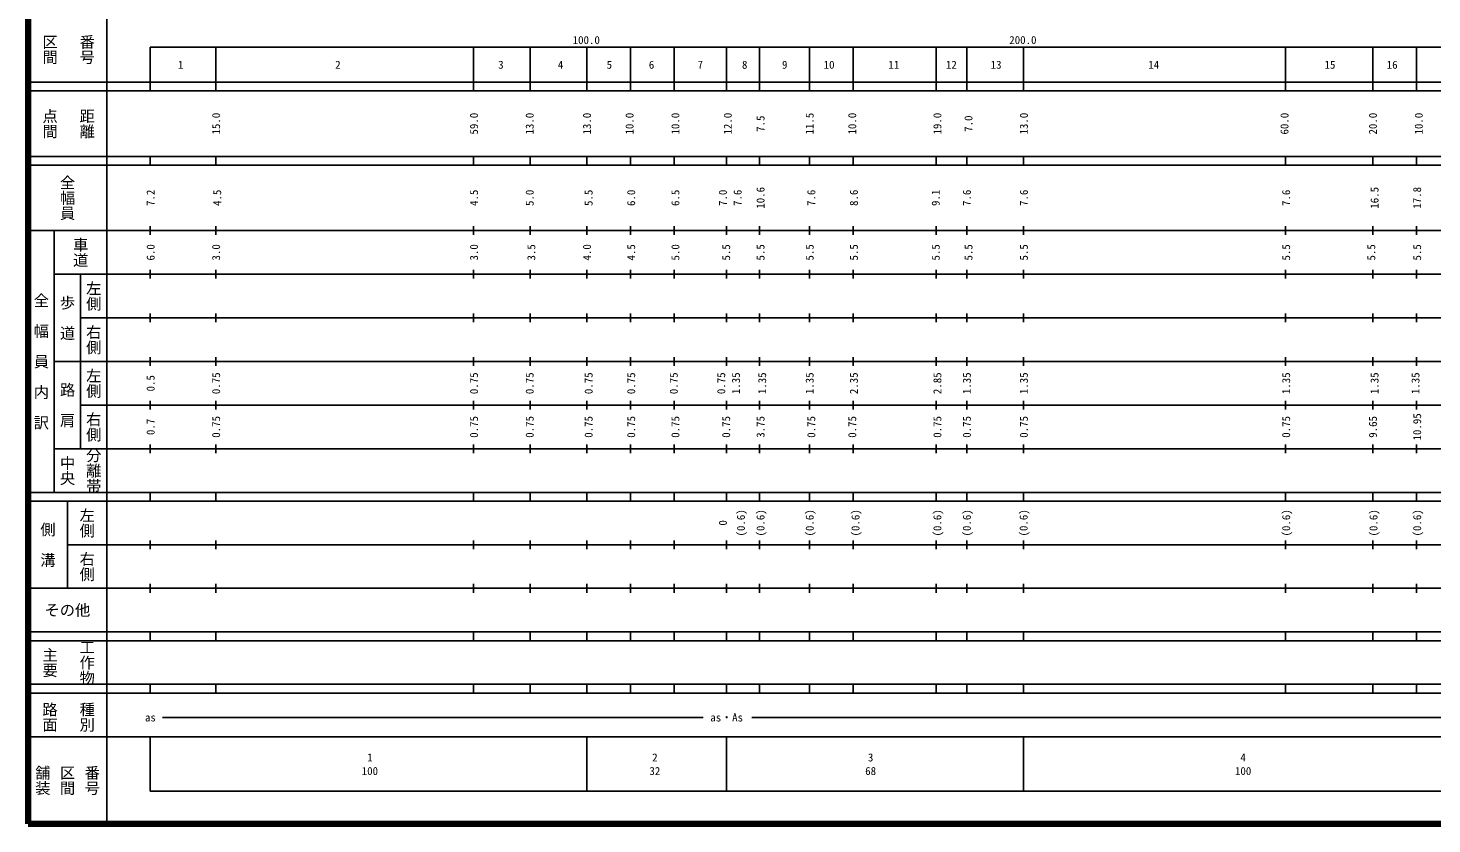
# Model space of a CAD drawing. Units: millimetres on the paper, enlarged 1000 times. Extents: x 40000 to 680000, y 20000 to 380000.
# Drawn here: x 40000 to 361528, y 20000 to 202409 of the extents above; entities that cross this region are included whole.
import ezdxf
from ezdxf.enums import TextEntityAlignment as Align

# ---------------------------------------------------------------- set-up
doc = ezdxf.new("R2010")
doc.units = ezdxf.units.MM
doc.header["$LTSCALE"] = 1000
doc.layers.add('M-TTL', color=2, linetype='Continuous', lineweight=140)
doc.layers.add('M-TTL-BAND', color=7, linetype='Continuous', lineweight=25)
doc.styles.add('@ＭＳ ゴシック', font='')
doc.styles.add('ＭＳ ゴシック', font='')
doc.styles.get('@ＭＳ ゴシック').set_extended_font_data('@MS Gothic')
doc.styles.get('ＭＳ ゴシック').set_extended_font_data('MS Gothic')

msp = doc.modelspace()

# ---------------------------------------------------------------- linework, layer by layer
at = {"layer": 'M-TTL'}
for p, q in [((40000, 380000), (40000, 20000)), ((40000, 20000), (680000, 20000))]:
    msp.add_line(p, q, dxfattribs=at)
at = {"layer": 'M-TTL-BAND'}
for p, q in [((58000, 370000), (58000, 20000)), ((68000, 198000), (579000, 198000)), ((68000, 198000), (68000, 188000)), ((83000, 198000), (83000, 188000)), ((142000, 198000), (142000, 188000)), ((155000, 198000), (155000, 188000)), ((168000, 198000), (168000, 188000)), ((178000, 198000), (178000, 188000)), ((188000, 198000), (188000, 188000)), ((200000, 198000), (200000, 188000)), ((207500, 198000), (207500, 188000)), ((219000, 198000), (219000, 188000)), ((229000, 198000), (229000, 188000)), ((248000, 198000), (248000, 188000)), ((255000, 198000), (255000, 188000)), ((268000, 198000), (268000, 188000)), ((328000, 198000), (328000, 188000)), ((348000, 198000), (348000, 188000)), ((358000, 198000), (358000, 188000)), ((40000, 190000), (579000, 190000)), ((40000, 188000), (579000, 188000)), ((40000, 173000), (579000, 173000)), ((40000, 171000), (579000, 171000)), ((68000, 171000), (68000, 173000)), ((83000, 173000), (83000, 171000)), ((142000, 173000), (142000, 171000)), ((155000, 173000), (155000, 171000)), ((168000, 173000), (168000, 171000)), ((178000, 173000), (178000, 171000)), ((188000, 173000), (188000, 171000)), ((200000, 173000), (200000, 171000)), ((207500, 173000), (207500, 171000)), ((219000, 173000), (219000, 171000)), ((229000, 173000), (229000, 171000)), ((248000, 173000), (248000, 171000)), ((255000, 173000), (255000, 171000)), ((268000, 171000), (268000, 173000)), ((328000, 173000), (328000, 171000)), ((348000, 173000), (348000, 171000)), ((358000, 173000), (358000, 171000)), ((40000, 156000), (579000, 156000)), ((46000, 96000), (46000, 156000)), ((68000, 155000), (68000, 157000)), ((83000, 157000), (83000, 155000)), ((142000, 157000), (142000, 155000)), ((155000, 157000), (155000, 155000)), ((168000, 157000), (168000, 155000)), ((178000, 157000), (178000, 155000)), ((188000, 157000), (188000, 155000)), ((200000, 157000), (200000, 155000)), ((207500, 157000), (207500, 155000)), ((219000, 157000), (219000, 155000)), ((229000, 157000), (229000, 155000)), ((248000, 157000), (248000, 155000)), ((255000, 157000), (255000, 155000)), ((268000, 155000), (268000, 157000)), ((328000, 157000), (328000, 155000)), ((348000, 157000), (348000, 155000)), ((358000, 157000), (358000, 155000)), ((46000, 146000), (579000, 146000)), ((52000, 146000), (52000, 106000)), ((68000, 145000), (68000, 147000)), ((83000, 147000), (83000, 145000)), ((142000, 147000), (142000, 145000)), ((155000, 147000), (155000, 145000)), ((168000, 147000), (168000, 145000)), ((178000, 147000), (178000, 145000)), ((188000, 147000), (188000, 145000)), ((200000, 147000), (200000, 145000)), ((207500, 147000), (207500, 145000)), ((219000, 147000), (219000, 145000)), ((229000, 147000), (229000, 145000)), ((248000, 147000), (248000, 145000)), ((255000, 147000), (255000, 145000)), ((268000, 145000), (268000, 147000)), ((328000, 147000), (328000, 145000)), ((348000, 147000), (348000, 145000)), ((358000, 147000), (358000, 145000)), ((52000, 136000), (579000, 136000)), ((68000, 135000), (68000, 137000)), ((83000, 137000), (83000, 135000)), ((142000, 137000), (142000, 135000)), ((155000, 137000), (155000, 135000)), ((168000, 137000), (168000, 135000)), ((178000, 137000), (178000, 135000)), ((188000, 137000), (188000, 135000)), ((200000, 137000), (200000, 135000)), ((207500, 137000), (207500, 135000)), ((219000, 137000), (219000, 135000)), ((229000, 137000), (229000, 135000)), ((248000, 137000), (248000, 135000)), ((255000, 137000), (255000, 135000)), ((268000, 135000), (268000, 137000)), ((328000, 137000), (328000, 135000)), ((348000, 137000), (348000, 135000)), ((358000, 137000), (358000, 135000)), ((46000, 126000), (579000, 126000)), ((68000, 125000), (68000, 127000)), ((83000, 127000), (83000, 125000)), ((142000, 127000), (142000, 125000)), ((155000, 127000), (155000, 125000)), ((168000, 127000), (168000, 125000)), ((178000, 127000), (178000, 125000)), ((188000, 127000), (188000, 125000)), ((200000, 127000), (200000, 125000)), ((207500, 127000), (207500, 125000)), ((219000, 127000), (219000, 125000)), ((229000, 127000), (229000, 125000)), ((248000, 127000), (248000, 125000)), ((255000, 127000), (255000, 125000)), ((268000, 125000), (268000, 127000)), ((328000, 127000), (328000, 125000)), ((348000, 127000), (348000, 125000)), ((358000, 127000), (358000, 125000)), ((52000, 116000), (579000, 116000)), ((68000, 115000), (68000, 117000)), ((83000, 117000), (83000, 115000)), ((142000, 117000), (142000, 115000)), ((155000, 117000), (155000, 115000)), ((168000, 117000), (168000, 115000)), ((178000, 117000), (178000, 115000)), ((188000, 117000), (188000, 115000)), ((200000, 117000), (200000, 115000)), ((207500, 117000), (207500, 115000)), ((219000, 117000), (219000, 115000)), ((229000, 117000), (229000, 115000)), ((248000, 117000), (248000, 115000)), ((255000, 117000), (255000, 115000)), ((268000, 115000), (268000, 117000)), ((328000, 117000), (328000, 115000)), ((348000, 117000), (348000, 115000)), ((358000, 117000), (358000, 115000)), ((68000, 105000), (68000, 107000)), ((83000, 107000), (83000, 105000)), ((142000, 107000), (142000, 105000)), ((155000, 107000), (155000, 105000)), ((168000, 107000), (168000, 105000)), ((178000, 107000), (178000, 105000)), ((188000, 107000), (188000, 105000)), ((200000, 107000), (200000, 105000)), ((207500, 107000), (207500, 105000)), ((219000, 107000), (219000, 105000)), ((229000, 107000), (229000, 105000)), ((248000, 107000), (248000, 105000)), ((255000, 107000), (255000, 105000)), ((268000, 105000), (268000, 107000)), ((328000, 107000), (328000, 105000)), ((348000, 107000), (348000, 105000)), ((358000, 107000), (358000, 105000)), ((46000, 106000), (579000, 106000)), ((40000, 96000), (579000, 96000)), ((40000, 94000), (579000, 94000)), ((49000, 94000), (49000, 74000)), ((68000, 94000), (68000, 96000)), ((83000, 96000), (83000, 94000)), ((142000, 96000), (142000, 94000)), ((155000, 96000), (155000, 94000)), ((168000, 96000), (168000, 94000)), ((178000, 96000), (178000, 94000)), ((188000, 96000), (188000, 94000)), ((200000, 96000), (200000, 94000)), ((207500, 96000), (207500, 94000)), ((219000, 96000), (219000, 94000)), ((229000, 96000), (229000, 94000)), ((248000, 96000), (248000, 94000)), ((255000, 96000), (255000, 94000)), ((268000, 94000), (268000, 96000)), ((328000, 96000), (328000, 94000)), ((348000, 96000), (348000, 94000)), ((358000, 96000), (358000, 94000)), ((49000, 84000), (579000, 84000)), ((68000, 83000), (68000, 85000)), ((83000, 85000), (83000, 83000)), ((142000, 85000), (142000, 83000)), ((155000, 85000), (155000, 83000)), ((168000, 85000), (168000, 83000)), ((178000, 85000), (178000, 83000)), ((188000, 85000), (188000, 83000)), ((200000, 85000), (200000, 83000)), ((207500, 85000), (207500, 83000)), ((219000, 85000), (219000, 83000)), ((229000, 85000), (229000, 83000)), ((248000, 85000), (248000, 83000)), ((255000, 85000), (255000, 83000)), ((268000, 83000), (268000, 85000)), ((328000, 85000), (328000, 83000)), ((348000, 85000), (348000, 83000)), ((358000, 85000), (358000, 83000)), ((40000, 74000), (579000, 74000)), ((68000, 73000), (68000, 75000)), ((83000, 75000), (83000, 73000)), ((142000, 75000), (142000, 73000)), ((155000, 75000), (155000, 73000)), ((168000, 75000), (168000, 73000)), ((178000, 75000), (178000, 73000)), ((188000, 75000), (188000, 73000)), ((200000, 75000), (200000, 73000)), ((207500, 75000), (207500, 73000)), ((219000, 75000), (219000, 73000)), ((229000, 75000), (229000, 73000)), ((248000, 75000), (248000, 73000)), ((255000, 75000), (255000, 73000)), ((268000, 73000), (268000, 75000)), ((328000, 75000), (328000, 73000)), ((348000, 75000), (348000, 73000)), ((358000, 75000), (358000, 73000)), ((40000, 64000), (579000, 64000)), ((40000, 62000), (579000, 62000)), ((68000, 62000), (68000, 64000)), ((83000, 64000), (83000, 62000)), ((142000, 64000), (142000, 62000)), ((155000, 64000), (155000, 62000)), ((168000, 64000), (168000, 62000)), ((178000, 64000), (178000, 62000)), ((188000, 64000), (188000, 62000)), ((200000, 64000), (200000, 62000)), ((207500, 64000), (207500, 62000)), ((219000, 64000), (219000, 62000)), ((229000, 64000), (229000, 62000)), ((248000, 64000), (248000, 62000)), ((255000, 64000), (255000, 62000)), ((268000, 62000), (268000, 64000)), ((328000, 64000), (328000, 62000)), ((348000, 64000), (348000, 62000)), ((358000, 64000), (358000, 62000)), ((40000, 52000), (579000, 52000)), ((68000, 50000), (68000, 52000)), ((83000, 52000), (83000, 50000)), ((142000, 52000), (142000, 50000)), ((155000, 52000), (155000, 50000)), ((168000, 52000), (168000, 50000)), ((178000, 52000), (178000, 50000)), ((188000, 52000), (188000, 50000)), ((200000, 52000), (200000, 50000)), ((207500, 52000), (207500, 50000)), ((219000, 52000), (219000, 50000)), ((229000, 52000), (229000, 50000)), ((248000, 52000), (248000, 50000)), ((255000, 52000), (255000, 50000)), ((268000, 50000), (268000, 52000)), ((328000, 52000), (328000, 50000)), ((348000, 52000), (348000, 50000)), ((358000, 52000), (358000, 50000)), ((40000, 50000), (579000, 50000)), ((70805, 44406), (194604, 44406)), ((205759, 44406), (444074, 44406)), ((40000, 40000), (579000, 40000)), ((68000, 40000), (68000, 27500)), ((168000, 40000), (168000, 27500)), ((200000, 40000), (200000, 27500)), ((268000, 40000), (268000, 27500)), ((68000, 27500), (579000, 27500))]:
    msp.add_line(p, q, dxfattribs=at)

# ---------------------------------------------------------------- texts
for s, height, rotation, style, p in [('区間', 2566, 270, '@ＭＳ ゴシック', (45000, 197500)), ('番号', 2566, 270, '@ＭＳ ゴシック', (53500, 197500)), ('点間', 2566, 270, '@ＭＳ ゴシック', (45000, 180500)), ('距離', 2566, 270, '@ＭＳ ゴシック', (53500, 180500)), ('15.0', 1833, 90, 'ＭＳ ゴシック', (83060, 180500)), ('59.0', 1833, 90, 'ＭＳ ゴシック', (142124, 180500)), ('13.0', 1833, 90, 'ＭＳ ゴシック', (154875, 180500)), ('13.0', 1833, 90, 'ＭＳ ゴシック', (168000, 180500)), ('10.0', 1833, 90, 'ＭＳ ゴシック', (177751, 180500)), ('10.0', 1833, 90, 'ＭＳ ゴシック', (188251, 180500)), ('12.0', 1833, 90, 'ＭＳ ゴシック', (200251, 180500)), ('7.5', 1833, 90, 'ＭＳ ゴシック', (207752, 180500)), ('11.5', 1833, 90, 'ＭＳ ゴシック', (219002, 180500)), ('10.0', 1833, 90, 'ＭＳ ゴシック', (228752, 180500)), ('19.0', 1833, 90, 'ＭＳ ゴシック', (248253, 180500)), ('7.0', 1833, 90, 'ＭＳ ゴシック', (255378, 180500)), ('13.0', 1833, 90, 'ＭＳ ゴシック', (268060, 180500)), ('60.0', 1833, 90, 'ＭＳ ゴシック', (327756, 180500)), ('20.0', 1833, 90, 'ＭＳ ゴシック', (348007, 180500)), ('10.0', 1833, 90, 'ＭＳ ゴシック', (358507, 180500)), ('全幅員', 2566, 270, '@ＭＳ ゴシック', (49000, 163500)), ('7.2', 1833, 90, 'ＭＳ ゴシック', (68059, 163500)), ('4.5', 1833, 90, 'ＭＳ ゴシック', (83310, 163500)), ('4.5', 1833, 90, 'ＭＳ ゴシック', (142124, 163500)), ('5.0', 1833, 90, 'ＭＳ ゴシック', (154875, 163500)), ('5.5', 1833, 90, 'ＭＳ ゴシック', (168375, 163500)), ('6.0', 1833, 90, 'ＭＳ ゴシック', (178126, 163500)), ('6.5', 1833, 90, 'ＭＳ ゴシック', (188251, 163500)), ('7.0', 1833, 90, 'ＭＳ ゴシック', (199126, 163500)), ('7.6', 1833, 90, 'ＭＳ ゴシック', (202502, 163500)), ('10.6', 1833, 90, 'ＭＳ ゴシック', (207752, 163500)), ('7.6', 1833, 90, 'ＭＳ ゴシック', (219377, 163500)), ('8.6', 1833, 90, 'ＭＳ ゴシック', (229127, 163500)), ('9.1', 1833, 90, 'ＭＳ ゴシック', (247878, 163500)), ('7.6', 1833, 90, 'ＭＳ ゴシック', (255003, 163500)), ('7.6', 1833, 90, 'ＭＳ ゴシック', (268059, 163500)), ('7.6', 1833, 90, 'ＭＳ ゴシック', (328131, 163500)), ('16.5', 1833, 90, 'ＭＳ ゴシック', (348382, 163500)), ('17.8', 1833, 90, 'ＭＳ ゴシック', (358132, 163500)), ('車道', 2566, 270, '@ＭＳ ゴシック', (52000, 151000)), ('6.0', 1833, 90, 'ＭＳ ゴシック', (68059, 151000)), ('3.0', 1833, 90, 'ＭＳ ゴシック', (83060, 151000)), ('3.0', 1833, 90, 'ＭＳ ゴシック', (142124, 151000)), ('3.5', 1833, 90, 'ＭＳ ゴシック', (155250, 151000)), ('4.0', 1833, 90, 'ＭＳ ゴシック', (168000, 151000)), ('4.5', 1833, 90, 'ＭＳ ゴシック', (178126, 151000)), ('5.0', 1833, 90, 'ＭＳ ゴシック', (188251, 151000)), ('5.5', 1833, 90, 'ＭＳ ゴシック', (199876, 151000)), ('5.5', 1833, 90, 'ＭＳ ゴシック', (207752, 151000)), ('5.5', 1833, 90, 'ＭＳ ゴシック', (219002, 151000)), ('5.5', 1833, 90, 'ＭＳ ゴシック', (229127, 151000)), ('5.5', 1833, 90, 'ＭＳ ゴシック', (247878, 151000)), ('5.5', 1833, 90, 'ＭＳ ゴシック', (255378, 151000)), ('5.5', 1833, 90, 'ＭＳ ゴシック', (268059, 151000)), ('5.5', 1833, 90, 'ＭＳ ゴシック', (328131, 151000)), ('5.5', 1833, 90, 'ＭＳ ゴシック', (347632, 151000)), ('5.5', 1833, 90, 'ＭＳ ゴシック', (358132, 151000)), ('全\u3000幅\u3000員\u3000内\u3000訳', 2566, 270, '@ＭＳ ゴシック', (43000, 126000)), ('左側', 2566, 270, '@ＭＳ ゴシック', (55000, 141000)), ('歩\u3000道', 2566, 270, '@ＭＳ ゴシック', (49000, 136000)), ('右側', 2566, 270, '@ＭＳ ゴシック', (55000, 131000)), ('左側', 2566, 270, '@ＭＳ ゴシック', (55000, 121000)), ('0.5', 1833, 90, 'ＭＳ ゴシック', (68059, 121000)), ('0.75', 1833, 90, 'ＭＳ ゴシック', (83060, 121000)), ('0.75', 1833, 90, 'ＭＳ ゴシック', (142124, 121000)), ('0.75', 1833, 90, 'ＭＳ ゴシック', (154875, 121000)), ('0.75', 1833, 90, 'ＭＳ ゴシック', (168375, 121000)), ('0.75', 1833, 90, 'ＭＳ ゴシック', (178126, 121000)), ('0.75', 1833, 90, 'ＭＳ ゴシック', (187876, 121000)), ('0.75', 1833, 90, 'ＭＳ ゴシック', (198751, 121000)), ('1.35', 1833, 90, 'ＭＳ ゴシック', (202126, 121000)), ('1.35', 1833, 90, 'ＭＳ ゴシック', (208127, 121000)), ('1.35', 1833, 90, 'ＭＳ ゴシック', (219002, 121000)), ('2.35', 1833, 90, 'ＭＳ ゴシック', (229127, 121000)), ('2.85', 1833, 90, 'ＭＳ ゴシック', (248253, 121000)), ('1.35', 1833, 90, 'ＭＳ ゴシック', (255003, 121000)), ('1.35', 1833, 90, 'ＭＳ ゴシック', (268059, 121000)), ('1.35', 1833, 90, 'ＭＳ ゴシック', (328131, 121000)), ('1.35', 1833, 90, 'ＭＳ ゴシック', (348382, 121000)), ('1.35', 1833, 90, 'ＭＳ ゴシック', (357757, 121000)), ('路\u3000肩', 2566, 270, '@ＭＳ ゴシック', (49000, 116000)), ('右側', 2566, 270, '@ＭＳ ゴシック', (55000, 111000)), ('0.7', 1833, 90, 'ＭＳ ゴシック', (68059, 111000)), ('0.75', 1833, 90, 'ＭＳ ゴシック', (83060, 111000)), ('0.75', 1833, 90, 'ＭＳ ゴシック', (142124, 111000)), ('0.75', 1833, 90, 'ＭＳ ゴシック', (154875, 111000)), ('0.75', 1833, 90, 'ＭＳ ゴシック', (168375, 111000)), ('0.75', 1833, 90, 'ＭＳ ゴシック', (178126, 111000)), ('0.75', 1833, 90, 'ＭＳ ゴシック', (188251, 111000)), ('0.75', 1833, 90, 'ＭＳ ゴシック', (199876, 111000)), ('3.75', 1833, 90, 'ＭＳ ゴシック', (207752, 111000)), ('0.75', 1833, 90, 'ＭＳ ゴシック', (219377, 111000)), ('0.75', 1833, 90, 'ＭＳ ゴシック', (228752, 111000)), ('0.75', 1833, 90, 'ＭＳ ゴシック', (248253, 111000)), ('0.75', 1833, 90, 'ＭＳ ゴシック', (255003, 111000)), ('0.75', 1833, 90, 'ＭＳ ゴシック', (268059, 111000)), ('0.75', 1833, 90, 'ＭＳ ゴシック', (328131, 111000)), ('9.65', 1833, 90, 'ＭＳ ゴシック', (348007, 111000)), ('10.95', 1833, 90, 'ＭＳ ゴシック', (358146, 111000)), ('中央', 2566, 270, '@ＭＳ ゴシック', (49000, 101000)), ('分離帯', 2566, 270, '@ＭＳ ゴシック', (55000, 101000)), ('左側', 2566, 270, '@ＭＳ ゴシック', (53500, 89000)), ('(0.6)', 1833, 90, 'ＭＳ ゴシック', (203252, 89000)), ('(0.6)', 1833, 90, 'ＭＳ ゴシック', (207752, 89000)), ('(0.6)', 1833, 90, 'ＭＳ ゴシック', (219002, 89000)), ('(0.6)', 1833, 90, 'ＭＳ ゴシック', (229502, 89000)), ('(0.6)', 1833, 90, 'ＭＳ ゴシック', (248253, 89000)), ('(0.6)', 1833, 90, 'ＭＳ ゴシック', (255003, 89000)), ('(0.6)', 1833, 90, 'ＭＳ ゴシック', (268003, 89000)), ('(0.6)', 1833, 90, 'ＭＳ ゴシック', (328145, 89000)), ('(0.6)', 1833, 90, 'ＭＳ ゴシック', (348146, 89000)), ('(0.6)', 1833, 90, 'ＭＳ ゴシック', (358146, 89000)), ('側\u3000溝', 2566, 270, '@ＭＳ ゴシック', (44500, 84000)), ('0', 1833, 90, 'ＭＳ ゴシック', (199126, 89000)), ('右側', 2566, 270, '@ＭＳ ゴシック', (53500, 79000)), ('工作物', 2566, 270, '@ＭＳ ゴシック', (53500, 57000)), ('主要', 2566, 270, '@ＭＳ ゴシック', (45000, 57000)), ('路面', 2566, 270, '@ＭＳ ゴシック', (45000, 44500)), ('種別', 2566, 270, '@ＭＳ ゴシック', (53500, 44500)), ('舗装', 2566, 270, '@ＭＳ ゴシック', (43333, 30000)), ('区間', 2566, 270, '@ＭＳ ゴシック', (49000, 30000)), ('番号', 2566, 270, '@ＭＳ ゴシック', (54667, 30000))]:
    msp.add_text(s, height=height, rotation=rotation, dxfattribs=dict(at, style=style)).set_placement(p, align=Align.MIDDLE_CENTER)
at = {"layer": 'M-TTL-BAND', "style": 'ＭＳ ゴシック'}
for s, p in [('100.0', (167844, 198195)), ('200.0', (267844, 198195))]:
    msp.add_text(s, height=1833, dxfattribs=at).set_placement(p, align=Align.BOTTOM_CENTER)
for s, height, p in [('1', 1833, (74957, 194000)), ('2', 1833, (110958, 194000)), ('3', 1833, (148293, 194000)), ('4', 1833, (161960, 194000)), ('5', 1833, (173127, 194000)), ('6', 1833, (182794, 194000)), ('7', 1833, (193961, 194000)), ('8', 1833, (204128, 194000)), ('9', 1833, (213295, 194000)), ('10', 1833, (223462, 194000)), ('11', 1833, (238296, 194000)), ('12', 1833, (251463, 194000)), ('13', 1833, (261713, 194000)), ('14', 1833, (297824, 194000)), ('15', 1833, (338175, 194000)), ('16', 1833, (352425, 194000)), ('その他', 2566, (49000, 69000)), ('as・As', 1833, (200000, 44406)), ('as', 1833, (68006, 44406)), ('1', 1833, (118288, 35238)), ('2', 1833, (183554, 35238)), ('3', 1833, (232973, 35238)), ('4', 1833, (318288, 35238)), ('100', 1833, (118288, 32131)), ('32', 1833, (183554, 32131)), ('68', 1833, (232973, 32131)), ('100', 1833, (318288, 32131))]:
    msp.add_text(s, height=height, dxfattribs=at).set_placement(p, align=Align.MIDDLE_CENTER)

doc.saveas('drawing.dxf')
